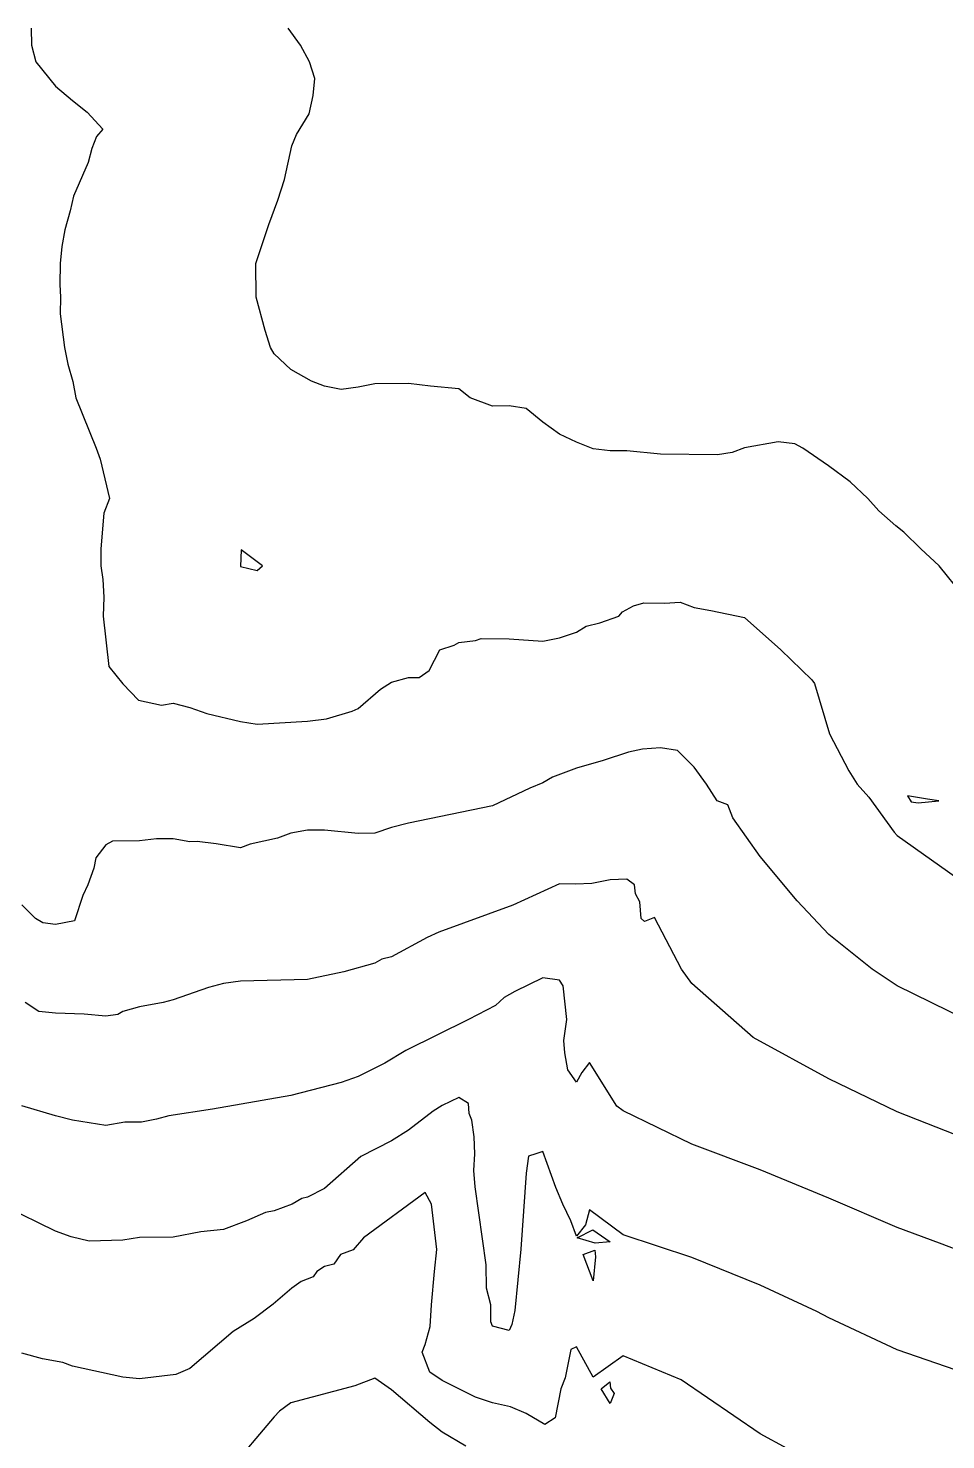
# Model space of a CAD drawing. Extents: x 4990 to 7010, y 3990 to 6010.
# Drawn here: x 5454 to 6000, y 5170 to 6010 of the extents above; entities that cross this region are included whole.
import ezdxf

# ---------------------------------------------------------------- set-up
doc = ezdxf.new("R2010")
doc.units = 0
doc.layers.add('Lines', color=7, linetype='Continuous')

msp = doc.modelspace()

# ---------------------------------------------------------------- linework, layer by layer
at = {"layer": 'Lines', "color": 0}
for p, q in [((5455.552, 6010, 235), (5455.704, 6000, 235)), ((5615.825, 6000, 245), (5608.358, 6010, 245)), ((5455.704, 6000, 235), (5458.31, 5990, 235)), ((5621.194, 5990, 245), (5615.825, 6000, 245)), ((5458.31, 5990, 235), (5470, 5975.58, 235)), ((5624.239, 5980, 245), (5621.194, 5990, 245)), ((5470, 5975.58, 235), (5480, 5966.936, 235)), ((5623.238, 5970, 245), (5624.239, 5980, 245)), ((5480, 5966.936, 235), (5488.831, 5960, 235)), ((5620.917, 5959.083, 245), (5623.238, 5970, 245)), ((5488.831, 5960, 235), (5498.036, 5950, 235)), ((5613.313, 5946.687, 245), (5620.917, 5959.083, 245)), ((5498.036, 5950, 235), (5494.407, 5945.593, 235)), ((5494.407, 5945.593, 235), (5491.588, 5938.412, 235)), ((5610.65, 5940, 245), (5613.313, 5946.687, 245)), ((5491.588, 5938.412, 235), (5489.333, 5930, 235)), ((5606.18, 5920, 245), (5610.65, 5940, 245)), ((5489.333, 5930, 235), (5480.599, 5910, 235)), ((5602.363, 5907.637, 245), (5606.18, 5920, 245)), ((5480.599, 5910, 235), (5478.772, 5901.228, 235)), ((5596.844, 5893.156, 245), (5602.363, 5907.637, 245)), ((5478.772, 5901.228, 235), (5475.465, 5890, 235)), ((5589.22, 5870, 245), (5596.844, 5893.156, 245)), ((5475.465, 5890, 235), (5473.69, 5880, 235)), ((5473.69, 5880, 235), (5472.73, 5870, 235)), ((5472.73, 5870, 235), (5472.474, 5857.526, 235)), ((5589.383, 5850, 245), (5589.22, 5870, 245)), ((5472.474, 5857.526, 235), (5473.023, 5850, 235)), ((5473.023, 5850, 235), (5472.808, 5840, 235)), ((5594.771, 5830, 245), (5589.383, 5850, 245)), ((5472.808, 5840, 235), (5475.38, 5820, 235)), ((5597.915, 5820, 245), (5594.771, 5830, 245)), ((5475.38, 5820, 235), (5477.322, 5810, 235)), ((5600, 5816.192, 245), (5597.915, 5820, 245)), ((5610, 5806.794, 245), (5600, 5816.192, 245)), ((5477.322, 5810, 235), (5480.346, 5799.654, 235)), ((5622.245, 5800, 245), (5610, 5806.794, 245)), ((5480.346, 5799.654, 235), (5481.969, 5790, 235)), ((5630, 5796.983, 245), (5622.245, 5800, 245)), ((5660, 5798.4, 245), (5650, 5796.379, 245)), ((5680, 5798.542, 245), (5660, 5798.4, 245)), ((5693.143, 5796.857, 245), (5680, 5798.542, 245)), ((5481.969, 5790, 235), (5494.19, 5760, 235)), ((5640, 5795.031, 245), (5630, 5796.983, 245)), ((5650, 5796.379, 245), (5640, 5795.031, 245)), ((5710, 5795.267, 245), (5693.143, 5796.857, 245)), ((5716.696, 5790, 245), (5710, 5795.267, 245)), ((5730, 5784.957, 245), (5716.696, 5790, 245)), ((5740, 5785.303, 245), (5730, 5784.957, 245)), ((5750, 5783.687, 245), (5740, 5785.303, 245)), ((5760, 5775.465, 245), (5750, 5783.687, 245)), ((5770, 5768.454, 245), (5760, 5775.465, 245)), ((5780, 5763.654, 245), (5770, 5768.454, 245)), ((5494.19, 5760, 235), (5496.561, 5753.439, 235)), ((5790, 5759.576, 245), (5780, 5763.654, 245)), ((5800, 5758.469, 245), (5790, 5759.576, 245)), ((5810, 5758.438, 245), (5800, 5758.469, 245)), ((5830, 5756.488, 245), (5810, 5758.438, 245)), ((5863.921, 5756.079, 245), (5830, 5756.488, 245)), ((5872.594, 5757.406, 245), (5863.921, 5756.079, 245)), ((5880, 5760.2, 245), (5872.594, 5757.406, 245)), ((5900, 5763.823, 245), (5880, 5760.2, 245)), ((5910, 5762.678, 245), (5900, 5763.823, 245)), ((5914.718, 5760, 245), (5910, 5762.678, 245)), ((5930, 5749.562, 245), (5914.718, 5760, 245)), ((5496.561, 5753.439, 235), (5502.036, 5730, 235)), ((5942.93, 5740, 245), (5930, 5749.562, 245)), ((5953.405, 5730, 245), (5942.93, 5740, 245)), ((5502.036, 5730, 235), (5498.631, 5721.369, 235)), ((5960, 5722.81, 245), (5953.405, 5730, 245)), ((5970, 5713.724, 245), (5960, 5722.81, 245)), ((5498.631, 5721.369, 235), (5497.023, 5700, 235)), ((5974.775, 5710, 245), (5970, 5713.724, 245)), ((5984.897, 5700, 245), (5974.775, 5710, 245)), ((5497.023, 5700, 235), (5496.93, 5690, 235)), ((5580.486, 5699.514, 245), (5580, 5689.642, 245)), ((5593.099, 5690, 245), (5580.486, 5699.514, 245)), ((5995.809, 5690, 245), (5984.897, 5700, 245)), ((5496.93, 5690, 235), (5498.179, 5681.821, 235)), ((5580, 5689.642, 245), (5590, 5687.158, 245)), ((5590, 5687.158, 245), (5593.099, 5690, 245)), ((6010, 5672.456, 245), (5995.809, 5690, 245)), ((5498.179, 5681.821, 235), (5498.741, 5671.259, 235)), ((5498.741, 5671.259, 235), (5498.309, 5660, 235)), ((5807.436, 5662.564, 235), (5813.852, 5666.148, 235)), ((5813.852, 5666.148, 235), (5820, 5667.867, 235)), ((5820, 5667.867, 235), (5832.317, 5667.683, 235)), ((5832.317, 5667.683, 235), (5841.665, 5668.335, 235)), ((5841.665, 5668.335, 235), (5850, 5665.113, 235)), ((5850, 5665.113, 235), (5860, 5663.376, 235)), ((5860, 5663.376, 235), (5880, 5659.194, 235)), ((5498.309, 5660, 235), (5501.63, 5630, 235)), ((5785.862, 5654.138, 235), (5794, 5656, 235)), ((5794, 5656, 235), (5805.3, 5660, 235)), ((5805.3, 5660, 235), (5807.436, 5662.564, 235)), ((5880, 5659.194, 235), (5901.639, 5640, 235)), ((5720, 5645.546, 235), (5723.199, 5646.801, 235)), ((5723.199, 5646.801, 235), (5740, 5646.614, 235)), ((5740, 5646.614, 235), (5760, 5645.152, 235)), ((5760, 5645.152, 235), (5770, 5647.188, 235)), ((5770, 5647.188, 235), (5780, 5650.41, 235)), ((5780, 5650.41, 235), (5785.862, 5654.138, 235)), ((5692.33, 5627.67, 235), (5698.684, 5640, 235)), ((5698.684, 5640, 235), (5707.212, 5642.788, 235)), ((5707.212, 5642.788, 235), (5710, 5644.433, 235)), ((5710, 5644.433, 235), (5720, 5645.546, 235)), ((5901.639, 5640, 235), (5920, 5622.121, 235)), ((5501.63, 5630, 235), (5510, 5619.76, 235)), ((5670, 5620.656, 235), (5680, 5623.479, 235)), ((5680, 5623.479, 235), (5686.431, 5623.569, 235)), ((5686.431, 5623.569, 235), (5692.33, 5627.67, 235)), ((5920, 5622.121, 235), (5921.659, 5620, 235)), ((5510, 5619.76, 235), (5519.346, 5610, 235)), ((5650, 5604.966, 235), (5663.446, 5616.554, 235)), ((5663.446, 5616.554, 235), (5670, 5620.656, 235)), ((5921.659, 5620, 235), (5930.6, 5590, 235)), ((5519.346, 5610, 235), (5532.957, 5607.043, 235)), ((5532.957, 5607.043, 235), (5540, 5608.132, 235)), ((5540, 5608.132, 235), (5550, 5605.65, 235)), ((5550, 5605.65, 235), (5560, 5602.092, 235)), ((5646.583, 5603.417, 235), (5650, 5604.966, 235)), ((5560, 5602.092, 235), (5580, 5597.33, 235)), ((5580, 5597.33, 235), (5590, 5595.642, 235)), ((5590, 5595.642, 235), (5620, 5597.524, 235)), ((5620, 5597.524, 235), (5631.164, 5598.836, 235)), ((5631.164, 5598.836, 235), (5646.583, 5603.417, 235)), ((5930.6, 5590, 235), (5942.06, 5567.94, 235)), ((5819.218, 5580.782, 225), (5810.913, 5579.087, 225)), ((5830, 5581.64, 225), (5819.218, 5580.782, 225)), ((5840.142, 5580, 225), (5830, 5581.64, 225)), ((5850, 5570.222, 225), (5840.142, 5580, 225)), ((5795.959, 5574.041, 225), (5780, 5569.437, 225)), ((5810.913, 5579.087, 225), (5795.959, 5574.041, 225)), ((5765.813, 5564.188, 225), (5760, 5560.89, 225)), ((5780, 5569.437, 225), (5765.813, 5564.188, 225)), ((5857.316, 5560, 225), (5850, 5570.222, 225)), ((5942.06, 5567.94, 235), (5946.973, 5560, 235)), ((5752.318, 5557.682, 225), (5730, 5547.192, 225)), ((5760, 5560.89, 225), (5752.318, 5557.682, 225)), ((5863.808, 5550, 225), (5857.316, 5560, 225)), ((5946.973, 5560, 235), (5953.961, 5552.248, 235)), ((5730, 5547.192, 225), (5680, 5536.705, 225)), ((5870, 5547.664, 225), (5863.808, 5550, 225)), ((5873.149, 5540.063, 225), (5870, 5547.664, 225)), ((5953.961, 5552.248, 235), (5968.975, 5531.36, 235)), ((5988.998, 5551.002, 235), (5976.933, 5553.067, 235)), ((5976.933, 5553.067, 235), (5979.227, 5549.424, 235)), ((5979.227, 5549.424, 235), (5983.374, 5548.845, 235)), ((5983.374, 5548.845, 235), (5995.628, 5550, 235)), ((5995.628, 5550, 235), (5988.998, 5551.002, 235)), ((5889.388, 5517.035, 225), (5873.149, 5540.063, 225)), ((5610, 5530.91, 225), (5602.094, 5527.906, 225)), ((5620, 5532.718, 225), (5610, 5530.91, 225)), ((5630, 5532.595, 225), (5620, 5532.718, 225)), ((5650, 5530.653, 225), (5630, 5532.595, 225)), ((5660, 5530.82, 225), (5650, 5530.653, 225)), ((5670, 5534.15, 225), (5660, 5530.82, 225)), ((5680, 5536.705, 225), (5670, 5534.15, 225)), ((5968.975, 5531.36, 235), (5970.884, 5529.45, 235)), ((5970.884, 5529.45, 235), (6011.633, 5500.481, 235)), ((5500, 5523.973, 225), (5493.933, 5516.067, 225)), ((5503.879, 5526.121, 225), (5500, 5523.973, 225)), ((5520, 5526.188, 225), (5503.879, 5526.121, 225)), ((5530, 5527.543, 225), (5520, 5526.188, 225)), ((5540, 5527.406, 225), (5530, 5527.543, 225)), ((5550, 5525.585, 225), (5540, 5527.406, 225)), ((5554.206, 5525.794, 225), (5550, 5525.585, 225)), ((5565.511, 5524.489, 225), (5554.206, 5525.794, 225)), ((5580, 5522.078, 225), (5565.511, 5524.489, 225)), ((5585.808, 5524.192, 225), (5580, 5522.078, 225)), ((5602.094, 5527.906, 225), (5585.808, 5524.192, 225)), ((5493.933, 5516.067, 225), (5492.719, 5510, 225)), ((5911.354, 5490.612, 225), (5889.388, 5517.035, 225)), ((5492.719, 5510, 225), (5489.234, 5500, 225)), ((5489.234, 5500, 225), (5486.254, 5493.746, 225)), ((5770, 5500.685, 215), (5742.08, 5487.92, 215)), ((5779.515, 5500.485, 215), (5770, 5500.685, 215)), ((5789.086, 5500.914, 215), (5779.515, 5500.485, 215)), ((5800, 5503.103, 215), (5789.086, 5500.914, 215)), ((5810, 5503.503, 215), (5800, 5503.103, 215)), ((5814.48, 5500, 215), (5810, 5503.503, 215)), ((5815.184, 5494.816, 215), (5814.48, 5500, 215)), ((5458.023, 5480, 225), (5450, 5488.231, 225)), ((5486.254, 5493.746, 225), (5481.323, 5478.677, 225)), ((5742.08, 5487.92, 215), (5698.075, 5471.925, 215)), ((5817.635, 5490, 215), (5815.184, 5494.816, 215)), ((5818.45, 5480, 215), (5817.635, 5490, 215)), ((5930.136, 5470.556, 225), (5911.354, 5490.612, 225)), ((5462.445, 5477.555, 225), (5458.023, 5480, 225)), ((5481.323, 5478.677, 225), (5470, 5476.484, 225)), ((5820.442, 5478.161, 215), (5818.45, 5480, 215)), ((5826.474, 5480.655, 215), (5820.442, 5478.161, 215)), ((5842.591, 5449.864, 215), (5826.474, 5480.655, 215)), ((5470, 5476.484, 225), (5462.445, 5477.555, 225)), ((5698.075, 5471.925, 215), (5691.223, 5468.777, 215)), ((5955.922, 5449.864, 225), (5930.136, 5470.556, 225)), ((5691.223, 5468.777, 215), (5670, 5457.216, 215)), ((5660, 5453.443, 215), (5641.628, 5448.372, 215)), ((5664.096, 5455.904, 215), (5660, 5453.443, 215)), ((5670, 5457.216, 215), (5664.096, 5455.904, 215)), ((5641.628, 5448.372, 215), (5620, 5443.697, 215)), ((5848.64, 5441.269, 215), (5842.591, 5449.864, 215)), ((5970.884, 5439.995, 225), (5955.922, 5449.864, 225)), ((5561.072, 5438.928, 215), (5540, 5431.705, 215)), ((5570, 5441.292, 215), (5561.072, 5438.928, 215)), ((5580, 5442.648, 215), (5570, 5441.292, 215)), ((5620, 5443.697, 215), (5580, 5442.648, 215)), ((5743.379, 5436.621, 205), (5736.968, 5433.032, 205)), ((5760, 5444.629, 205), (5743.379, 5436.621, 205)), ((5770, 5443.352, 205), (5760, 5444.629, 205)), ((5772.131, 5440, 205), (5770, 5443.352, 205)), ((5774.195, 5420, 205), (5772.131, 5440, 205)), ((5885.25, 5409.116, 215), (5848.64, 5441.269, 215)), ((6011.633, 5419.939, 225), (5970.884, 5439.995, 225)), ((5460, 5424.734, 215), (5451.928, 5430, 215)), ((5534.028, 5430, 215), (5520, 5427.439, 215)), ((5540, 5431.705, 215), (5534.028, 5430, 215)), ((5731.773, 5428.227, 205), (5715.771, 5420, 205)), ((5736.968, 5433.032, 205), (5731.773, 5428.227, 205)), ((5470, 5423.625, 215), (5460, 5424.734, 215)), ((5486.965, 5423.035, 215), (5470, 5423.625, 215)), ((5500, 5421.905, 215), (5486.965, 5423.035, 215)), ((5507.01, 5422.99, 215), (5500, 5421.905, 215)), ((5510, 5424.619, 215), (5507.01, 5422.99, 215)), ((5520, 5427.439, 215), (5510, 5424.619, 215)), ((5715.771, 5420, 205), (5678.484, 5401.516, 205)), ((5772.569, 5407.431, 205), (5774.195, 5420, 205)), ((5773.103, 5400, 205), (5772.569, 5407.431, 205)), ((5930.136, 5384.603, 215), (5885.25, 5409.116, 215)), ((5678.484, 5401.516, 205), (5666.022, 5393.978, 205)), ((5774.937, 5390, 205), (5773.103, 5400, 205)), ((5666.022, 5393.978, 205), (5650, 5385.946, 205)), ((5780, 5382.677, 205), (5774.937, 5390, 205)), ((5783.23, 5388.354, 205), (5780, 5382.677, 205)), ((5787.806, 5394.393, 205), (5783.23, 5388.354, 205)), ((5804.071, 5368.367, 205), (5787.806, 5394.393, 205)), ((5640, 5382.451, 205), (5610, 5374.715, 205)), ((5650, 5385.946, 205), (5640, 5382.451, 205)), ((5970.884, 5364.865, 215), (5930.136, 5384.603, 215)), ((5610, 5374.715, 205), (5563.474, 5366.526, 205)), ((5710, 5373.399, 195), (5700, 5368.805, 195)), ((5715.685, 5370, 195), (5710, 5373.399, 195)), ((5716.079, 5363.921, 195), (5715.685, 5370, 195)), ((5470, 5362.583, 205), (5450, 5368.477, 205)), ((5480.019, 5359.981, 205), (5470, 5362.583, 205)), ((5537.33, 5362.67, 205), (5530, 5360.517, 205)), ((5563.474, 5366.526, 205), (5537.33, 5362.67, 205)), ((5694.623, 5365.377, 195), (5680, 5353.982, 195)), ((5700, 5368.805, 195), (5694.623, 5365.377, 195)), ((5717.746, 5360, 195), (5716.079, 5363.921, 195)), ((5807.892, 5365.502, 205), (5804.071, 5368.367, 205)), ((5848.64, 5345.765, 205), (5807.892, 5365.502, 205)), ((6011.633, 5348.948, 215), (5970.884, 5364.865, 215)), ((5500, 5356.837, 205), (5480.019, 5359.981, 205)), ((5511.164, 5358.836, 205), (5500, 5356.837, 205)), ((5521.135, 5358.865, 205), (5511.164, 5358.836, 205)), ((5530, 5360.517, 205), (5521.135, 5358.865, 205)), ((5680, 5353.982, 195), (5670, 5347.604, 195)), ((5719.069, 5350, 195), (5717.746, 5360, 195)), ((5670, 5347.604, 195), (5651.634, 5338.366, 195)), ((5719.569, 5340, 195), (5719.069, 5350, 195)), ((5889.388, 5330.484, 205), (5848.64, 5345.765, 205)), ((5651.634, 5338.366, 195), (5630, 5319.409, 195)), ((5718.834, 5330, 195), (5719.569, 5340, 195)), ((5751.456, 5338.544, 195), (5750, 5328.35, 195)), ((5755.76, 5340, 195), (5751.456, 5338.544, 195)), ((5760, 5341.437, 195), (5755.76, 5340, 195)), ((5767.81, 5320, 195), (5760, 5341.437, 195)), ((5719.651, 5320.349, 195), (5718.834, 5330, 195)), ((5750, 5328.35, 195), (5746.8, 5283.2, 195)), ((5930.136, 5313.612, 205), (5889.388, 5330.484, 205)), ((5630, 5319.409, 195), (5620, 5314.093, 195)), ((5726.198, 5273.802, 195), (5719.651, 5320.349, 195)), ((5771.956, 5310, 195), (5767.81, 5320, 195)), ((5616.564, 5313.436, 195), (5610.852, 5310, 195)), ((5620, 5314.093, 195), (5616.564, 5313.436, 195)), ((5690, 5316.946, 185), (5653.349, 5290, 185)), ((5693.689, 5310, 185), (5690, 5316.946, 185)), ((5970.884, 5296.103, 205), (5930.136, 5313.612, 205)), ((5470, 5294.003, 195), (5440, 5308.523, 195)), ((5594.887, 5305.113, 195), (5583.652, 5300, 195)), ((5600, 5306.083, 195), (5594.887, 5305.113, 195)), ((5610.852, 5310, 195), (5600, 5306.083, 195)), ((5696.93, 5283.07, 185), (5693.689, 5310, 185)), ((5776.743, 5300, 195), (5771.956, 5310, 195)), ((5787.84, 5306.528, 195), (5785.407, 5297.763, 195)), ((5807.892, 5291.646, 195), (5787.84, 5306.528, 195)), ((5479.371, 5290.629, 195), (5470, 5294.003, 195)), ((5570, 5294.989, 195), (5556.554, 5293.446, 195)), ((5583.652, 5300, 195), (5570, 5294.989, 195)), ((5780, 5290.866, 195), (5776.743, 5300, 195)), ((5785.407, 5297.763, 195), (5780, 5290.866, 195)), ((5780.327, 5290, 195), (5789.781, 5294.655, 195)), ((5789.781, 5294.655, 195), (5799.963, 5287.564, 195)), ((5996.034, 5286.871, 205), (5970.884, 5296.103, 205)), ((5490, 5288.01, 195), (5479.371, 5290.629, 195)), ((5510, 5288.599, 195), (5490, 5288.01, 195)), ((5519.888, 5290.112, 195), (5510, 5288.599, 195)), ((5540, 5290.374, 195), (5519.888, 5290.112, 195)), ((5556.554, 5293.446, 195), (5540, 5290.374, 195)), ((5653.349, 5290, 185), (5647.195, 5282.805, 185)), ((5791.061, 5286.852, 195), (5780.327, 5290, 195)), ((5799.963, 5287.564, 195), (5791.061, 5286.852, 195)), ((5848.64, 5278.275, 195), (5807.892, 5291.646, 195)), ((6011.633, 5280.822, 205), (5996.034, 5286.871, 205)), ((5639.527, 5280, 185), (5635.661, 5274.339, 185)), ((5647.195, 5282.805, 185), (5639.527, 5280, 185)), ((5695.446, 5270, 185), (5696.93, 5283.07, 185)), ((5746.8, 5283.2, 195), (5743.382, 5246.618, 195)), ((5784.009, 5280, 195), (5790.888, 5282.701, 195)), ((5790, 5264.267, 195), (5784.009, 5280, 195)), ((5791.351, 5278.652, 195), (5790, 5264.267, 195)), ((5790.888, 5282.701, 195), (5791.351, 5278.652, 195)), ((5889.388, 5261.721, 195), (5848.64, 5278.275, 195)), ((5625.465, 5270, 185), (5623.23, 5266.77, 185)), ((5630, 5272.829, 185), (5625.465, 5270, 185)), ((5635.661, 5274.339, 185), (5630, 5272.829, 185)), ((5693.701, 5250, 185), (5695.446, 5270, 185)), ((5726.411, 5260, 195), (5726.198, 5273.802, 195)), ((5616.119, 5263.881, 185), (5610.624, 5260, 185)), ((5623.23, 5266.77, 185), (5616.119, 5263.881, 185)), ((5923.133, 5246.123, 195), (5889.388, 5261.721, 195)), ((5610.624, 5260, 185), (5599.448, 5250.552, 185)), ((5729.072, 5250, 195), (5726.411, 5260, 195)), ((5599.448, 5250.552, 185), (5588.15, 5241.85, 185)), ((5692.924, 5237.076, 185), (5693.701, 5250, 185)), ((5728.954, 5240, 195), (5729.072, 5250, 195)), ((5743.382, 5246.618, 195), (5741.563, 5238.437, 195)), ((5930.136, 5242.302, 195), (5923.133, 5246.123, 195)), ((5588.15, 5241.85, 185), (5575.752, 5234.248, 185)), ((5690, 5226.456, 185), (5692.924, 5237.076, 185)), ((5730, 5237.429, 195), (5728.954, 5240, 195)), ((5740, 5234.75, 195), (5730, 5237.429, 195)), ((5741.563, 5238.437, 195), (5740, 5234.75, 195)), ((5970.884, 5223.202, 195), (5930.136, 5242.302, 195)), ((5575.752, 5234.248, 185), (5550, 5212.242, 185)), ((5688.113, 5221.887, 185), (5690, 5226.456, 185)), ((5462.134, 5217.866, 185), (5450, 5221.231, 185)), ((5692.682, 5210, 185), (5688.113, 5221.887, 185)), ((5776.563, 5223.437, 185), (5773.313, 5206.687, 185)), ((5780, 5225.102, 185), (5776.563, 5223.437, 185)), ((5790, 5207.083, 185), (5780, 5225.102, 185)), ((5807.892, 5219.7, 185), (5790, 5207.083, 185)), ((5842.273, 5205.374, 185), (5807.892, 5219.7, 185)), ((6011.633, 5209.194, 195), (5970.884, 5223.202, 195)), ((5474.347, 5215.653, 185), (5462.134, 5217.866, 185)), ((5480, 5213.472, 185), (5474.347, 5215.653, 185)), ((5510, 5207.028, 185), (5480, 5213.472, 185)), ((5550, 5212.242, 185), (5541.5, 5208.5, 185)), ((5700, 5205.121, 185), (5692.682, 5210, 185)), ((5520, 5205.993, 185), (5510, 5207.028, 185)), ((5541.5, 5208.5, 185), (5520, 5205.993, 185)), ((5648.117, 5201.883, 175), (5610, 5191.799, 175)), ((5660, 5206.381, 175), (5648.117, 5201.883, 175)), ((5670, 5199.53, 175), (5660, 5206.381, 175)), ((5720, 5195.172, 185), (5700, 5205.121, 185)), ((5773.313, 5206.687, 185), (5770.678, 5200, 185)), ((5794.743, 5200, 185), (5799.926, 5204.211, 185)), ((5799.926, 5204.211, 185), (5800.29, 5200.364, 185)), ((5889.388, 5173.221, 185), (5842.273, 5205.374, 185)), ((5692.814, 5180, 175), (5670, 5199.53, 175)), ((5730, 5191.742, 185), (5720, 5195.172, 185)), ((5770.678, 5200, 185), (5767.232, 5182.768, 185)), ((5800, 5191.301, 185), (5794.743, 5200, 185)), ((5802.482, 5197.285, 185), (5800, 5191.301, 185)), ((5800.29, 5200.364, 185), (5802.482, 5197.285, 185)), ((5603.194, 5186.806, 175), (5600, 5183.481, 175)), ((5610, 5191.799, 175), (5603.194, 5186.806, 175)), ((5740.655, 5189.345, 185), (5730, 5191.742, 185)), ((5750, 5185.307, 185), (5740.655, 5189.345, 185)), ((5761.145, 5178.855, 185), (5750, 5185.307, 185)), ((5600, 5183.481, 175), (5570, 5147.901, 175)), ((5700, 5174.305, 175), (5692.814, 5180, 175)), ((5767.232, 5182.768, 185), (5761.145, 5178.855, 185)), ((5714.067, 5165.933, 175), (5700, 5174.305, 175)), ((5905.305, 5164.626, 185), (5889.388, 5173.221, 185))]:
    msp.add_line(p, q, dxfattribs=at)

doc.saveas('drawing.dxf')
